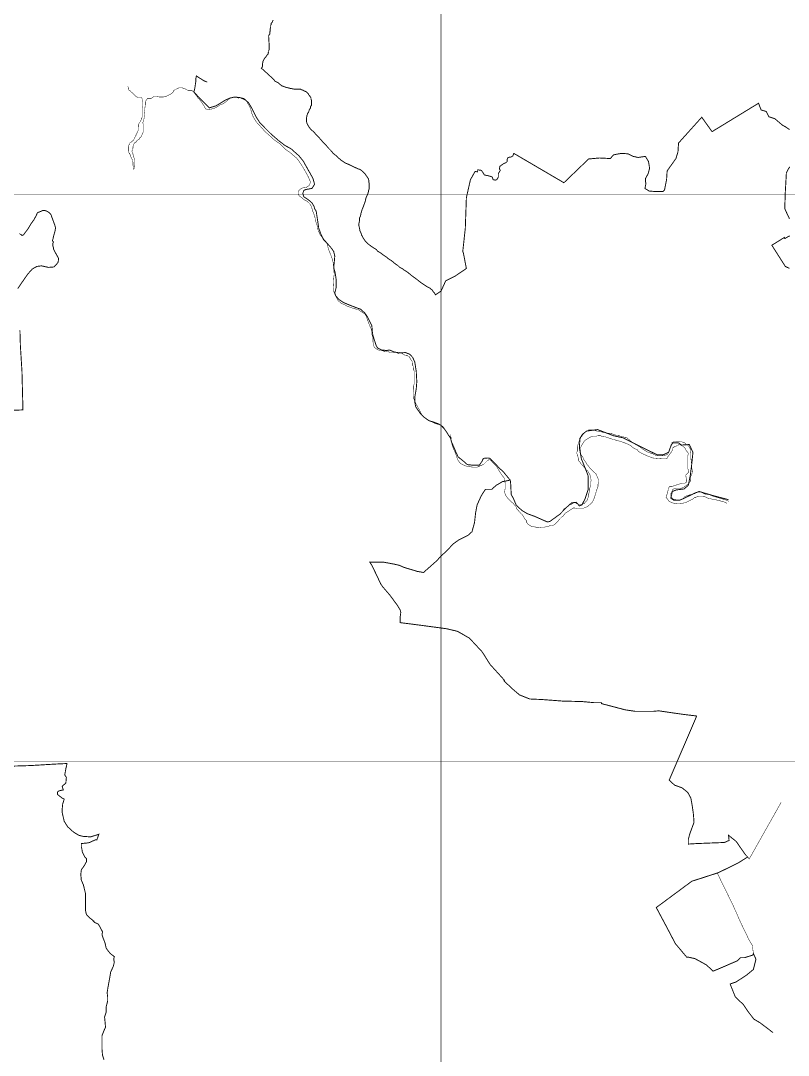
# Model space of a CAD drawing. Header units: millimetres. Extents: x -3588 to 75209, y -3737 to 38254.
# Drawn here: x 24743 to 26759, y 3094 to 5809 of the extents above; entities that cross this region are included whole.
import ezdxf

# ---------------------------------------------------------------- set-up
doc = ezdxf.new("R2010")
doc.units = ezdxf.units.MM
doc.layers.add('P', color=253, linetype='Continuous')

msp = doc.modelspace()

# ---------------------------------------------------------------- linework, layer by layer
at = {"layer": 'P'}
for points, const_width in [([(25846.827, -785.456), (25846.827, 8540.772)], 1.2), ([(25406.453, 5810.475), (25405.332, 5809.066), (25403.924, 5806.25), (25403.924, 5805.113), (25402.5, 5803.705), (25401.091, 5802.297), (25401.091, 5800.888), (25401.091, 5798.344), (25399.683, 5796.936), (25399.683, 5795.527), (25399.683, 5792.695), (25399.683, 5791.574), (25398.547, 5788.742), (25398.547, 5787.333), (25398.547, 5785.925), (25398.547, 5784.789), (25398.547, 5783.38), (25398.547, 5781.972), (25397.138, 5779.139), (25397.138, 5778.019), (25397.138, 5776.611), (25397.138, 5775.203), (25397.138, 5773.778), (25395.73, 5772.37), (25394.322, 5768.417), (25395.73, 5744.139), (25395.73, 5739.914), (25395.73, 5737.37), (25395.73, 5733.129), (25394.322, 5730.6), (25394.322, 5729.176), (25394.322, 5726.359), (25392.913, 5724.951), (25392.913, 5720.998), (25388.961, 5717.045), (25386.128, 5712.804), (25383.599, 5710.275), (25380.767, 5704.626), (25379.358, 5702.082), (25378.222, 5695.312), (25378.222, 5691.071), (25378.222, 5689.951), (25376.814, 5685.71), (25375.405, 5684.301), (25407.861, 5654.663), (25410.694, 5650.422), (25418.871, 5646.469), (25428.186, 5638.291), (25439.196, 5634.338), (25449.935, 5631.505), (25463.474, 5628.977), (25466.306, 5628.977), (25468.835, 5628.977), (25470.259, 5628.977), (25473.076, 5628.977), (25474.212, 5628.977), (25475.621, 5628.977), (25478.437, 5628.977), (25480.982, 5627.552), (25485.223, 5626.144), (25487.751, 5624.736), (25490.584, 5623.327), (25493.401, 5622.191), (25494.537, 5620.783), (25497.354, 5617.966), (25498.762, 5616.542), (25498.762, 5615.421), (25500.17, 5614.013), (25501.307, 5612.605), (25502.715, 5611.18), (25502.715, 5609.772), (25504.123, 5608.652), (25505.548, 5605.819), (25505.548, 5603.003), (25505.548, 5601.866), (25506.956, 5600.458), (25506.956, 5599.05), (25506.956, 5596.217), (25506.956, 5595.097), (25506.956, 5592.28), (25506.956, 5590.856), (25506.956, 5588.327), (25506.956, 5586.903), (25505.548, 5585.495), (25504.123, 5582.678), (25504.123, 5580.133), (25502.715, 5577.317), (25501.307, 5575.892), (25500.17, 5571.955), (25498.762, 5568.002), (25497.354, 5566.578), (25495.945, 5563.761), (25495.945, 5562.353), (25494.537, 5559.809), (25494.537, 5556.992), (25493.401, 5553.039), (25493.401, 5551.631), (25493.401, 5547.678), (25493.401, 5546.253), (25494.537, 5540.892), (25495.945, 5538.076), (25495.945, 5536.667), (25498.762, 5532.714), (25501.307, 5528.473), (25505.548, 5523.112), (25513.725, 5516.342), (25517.678, 5510.981), (25523.04, 5505.604), (25527.281, 5501.379), (25536.595, 5490.657), (25544.773, 5482.463), (25551.558, 5474.269), (25558.328, 5467.499), (25563.689, 5460.73), (25569.05, 5456.777), (25574.7, 5451.415), (25577.244, 5448.583), (25581.469, 5446.054), (25584.014, 5443.222), (25588.255, 5440.405), (25596.161, 5435.044), (25602.93, 5432.499), (25605.747, 5431.091), (25628.904, 5420.08), (25632.857, 5418.944), (25635.674, 5417.536), (25642.443, 5412.174), (25644.988, 5409.358), (25647.821, 5406.525), (25650.349, 5402.572), (25653.182, 5398.619), (25655.998, 5394.394), (25657.135, 5390.441), (25657.135, 5386.2), (25658.543, 5380.839), (25658.543, 5374.069), (25658.543, 5368.708), (25657.135, 5364.755), (25655.998, 5359.106), (25654.59, 5353.745), (25650.349, 5345.551), (25647.821, 5334.828), (25644.988, 5326.634), (25642.443, 5319.865), (25639.627, 5313.095), (25638.218, 5307.734), (25636.81, 5303.781), (25635.674, 5296.996), (25632.857, 5291.346), (25632.857, 5284.577), (25631.433, 5276.671), (25631.433, 5269.901), (25632.857, 5264.252), (25634.265, 5256.346), (25636.81, 5252.121), (25638.218, 5246.76), (25639.627, 5243.927), (25642.443, 5238.566), (25646.396, 5233.205), (25647.821, 5230.372), (25653.182, 5225.011), (25654.59, 5223.603), (25659.951, 5219.65), (25663.904, 5216.833), (25669.554, 5212.88), (25676.323, 5208.927), (25678.868, 5206.11), (25681.684, 5203.278), (25688.47, 5199.325), (25695.24, 5193.964), (25703.417, 5188.602), (25710.203, 5182.953), (25716.973, 5179), (25724.878, 5172.231), (25730.528, 5168.278), (25733.056, 5166.869), (25737.297, 5162.628), (25741.25, 5160.084), (25746.612, 5157.267), (25749.444, 5154.723), (25751.973, 5153.314), (25756.214, 5150.498), (25760.167, 5147.953), (25766.936, 5142.304), (25773.706, 5136.942), (25783.308, 5130.173), (25791.502, 5123.387), (25799.408, 5118.026), (25811.827, 5109.848), (25817.188, 5107.304), (25818.596, 5105.895), (25823.957, 5101.654), (25826.502, 5097.701), (25829.319, 5094.885), (25832.151, 5089.523), (25846.827, 5099.11), (25859.246, 5126.22), (25883.523, 5138.351), (25913.45, 5158.675), (25905.256, 5200.733), (25903.848, 5202.158), (25910.618, 5264.252), (25913.45, 5344.431), (25924.173, 5391.85), (25936.304, 5413.295), (25943.089, 5412.174), (25943.089, 5417.536), (25952.691, 5416.127), (25956.628, 5410.766), (25960.869, 5403.98), (25974.424, 5401.164), (25981.194, 5398.619), (25983.739, 5391.85), (25989.1, 5390.441), (25993.341, 5391.85), (25997.278, 5398.619), (25997.278, 5407.933), (26002.655, 5416.127), (26000.11, 5420.08), (26001.519, 5426.85), (26010.833, 5433.619), (26017.602, 5436.452), (26020.435, 5439.269), (26020.435, 5444.63), (26022.98, 5450.007), (26031.158, 5451.415), (26035.399, 5453.944), (26037.927, 5460.73), (26169.478, 5383.656), (26234.405, 5446.054), (26262.923, 5448.583), (26291.426, 5447.174), (26299.62, 5456.777), (26319.945, 5460.73), (26337.437, 5459.593), (26350.992, 5452.824), (26364.547, 5450.007), (26383.447, 5452.824), (26391.641, 5439.269), (26394.458, 5421.488), (26390.233, 5406.525), (26383.447, 5394.394), (26383.447, 5386.2), (26384.872, 5383.656), (26384.872, 5382.247), (26382.327, 5368.708), (26393.049, 5361.923), (26409.421, 5360.514), (26429.746, 5360.514), (26433.699, 5364.755), (26439.06, 5391.85), (26440.484, 5414.719), (26463.626, 5447.174), (26468.987, 5464.955), (26470.395, 5487.824), (26531.37, 5555.568), (26558.48, 5517.751), (26680.428, 5592.28), (26687.198, 5574.772), (26700.753, 5570.531), (26707.522, 5556.992), (26723.606, 5551.631), (26725.031, 5550.206), (26742.523, 5535.243), (26746.764, 5532.714), (26752.125, 5529.882), (26757.486, 5525.929), (26761.727, 5523.112)], 2.417), ([(26601.658, 4551.767), (26561.008, 4562.489), (26524.6, 4573.212), (26513.589, 4569.259), (26482.542, 4554.295), (26472.94, 4550.342), (26457.977, 4550.342), (26450.071, 4555.72), (26452.615, 4566.442), (26454.024, 4573.212), (26464.746, 4577.453), (26485.071, 4579.981), (26496.081, 4589.583), (26501.459, 4616.694), (26505.396, 4647.741), (26508.228, 4676.244), (26498.626, 4696.568), (26478.301, 4695.16), (26470.395, 4700.809), (26455.432, 4700.809), (26451.207, 4695.16), (26444.421, 4676.244), (26429.746, 4669.474), (26414.783, 4669.474), (26378.086, 4687.254), (26323.897, 4714.364), (26299.62, 4719.726), (26257.562, 4735.809), (26229.043, 4731.856), (26218.321, 4723.679), (26211.535, 4712.94), (26210.127, 4687.254), (26215.488, 4658.752), (26227.635, 4628.825), (26233.284, 4613.861), (26233.284, 4599.186), (26233.284, 4578.861), (26225.091, 4554.295), (26216.913, 4538.212), (26210.127, 4535.395), (26201.949, 4544.981), (26189.802, 4543.573), (26176.263, 4531.442), (26158.755, 4513.646), (26132.781, 4494.745), (26126.012, 4493.321), (26092.132, 4508.285), (26073.215, 4515.07), (26059.676, 4523.248), (26044.713, 4536.803), (26036.519, 4555.72), (26031.158, 4565.306), (26029.749, 4593.536), (26028.613, 4603.139), (26027.205, 4604.547), (26009.424, 4626.28), (26000.11, 4634.186), (25987.964, 4647.741), (25975.545, 4660.16), (25970.183, 4661.28), (25958.053, 4660.16), (25954.1, 4651.966), (25947.314, 4642.38), (25929.534, 4642.38), (25915.979, 4643.788), (25905.256, 4653.39), (25891.717, 4664.113), (25884.932, 4679.076), (25882.115, 4685.846), (25873.921, 4704.762), (25871.392, 4715.485), (25871.392, 4714.364), (25872.801, 4714.364), (25867.151, 4719.726), (25861.79, 4729.04), (25851.068, 4744.003), (25840.057, 4750.773), (25825.366, 4756.134), (25815.78, 4758.967), (25803.633, 4767.145), (25792.622, 4777.867), (25780.491, 4795.663), (25777.947, 4807.794), (25777.947, 4821.349), (25781.9, 4843.082), (25783.308, 4861.999), (25781.9, 4887.685), (25777.947, 4913.371), (25772.297, 4925.501), (25764.392, 4933.695), (25753.381, 4937.936), (25734.481, 4936.512), (25727.695, 4939.057), (25724.878, 4939.057), (25711.323, 4944.706), (25704.554, 4943.298), (25690.999, 4944.706), (25680.276, 4950.067), (25676.323, 4956.837), (25673.507, 4966.151), (25668.145, 4982.539), (25666.721, 4990.717), (25665.313, 5008.225), (25659.951, 5019.235), (25653.182, 5032.774), (25646.396, 5042.088), (25635.674, 5051.691), (25624.663, 5055.644), (25607.171, 5062.413), (25590.783, 5069.199), (25578.653, 5077.377), (25570.459, 5086.979), (25567.93, 5093.748), (25571.883, 5109.848), (25571.883, 5127.628), (25569.05, 5146.545), (25565.097, 5161.508), (25566.522, 5173.639), (25567.93, 5191.147), (25565.097, 5203.278), (25558.328, 5212.88), (25547.605, 5225.011), (25538.003, 5234.613), (25531.234, 5249.577), (25525.872, 5264.252), (25523.04, 5283.456), (25519.087, 5309.142), (25514.862, 5315.912), (25513.725, 5321.273), (25508.076, 5330.875), (25498.762, 5338.781), (25486.631, 5346.959), (25483.799, 5355.153), (25486.631, 5363.331), (25491.992, 5365.876), (25508.076, 5368.708), (25514.862, 5379.431), (25510.909, 5394.394), (25502.715, 5409.358), (25498.762, 5416.127), (25485.223, 5440.405), (25474.212, 5453.944), (25452.751, 5473.148), (25437.788, 5481.054), (25421.416, 5493.473), (25399.683, 5512.39), (25387.536, 5524.52), (25371.452, 5540.892), (25361.85, 5555.568), (25349.719, 5580.133), (25341.526, 5593.688), (25329.395, 5604.411), (25318.384, 5607.228), (25304.829, 5608.652), (25292.698, 5605.819), (25280.551, 5600.458), (25256.274, 5585.495), (25238.494, 5580.133), (25227.771, 5590.856), (25214.216, 5604.411), (25197.844, 5622.191), (25199.253, 5626.144), (25200.677, 5632.93), (25202.085, 5642.516), (25203.205, 5649.301), (25203.205, 5657.191), (25204.614, 5663.977), (25216.761, 5656.071), (25223.53, 5651.83), (25226.363, 5650.422), (25233.132, 5647.877)], 2.417), ([(26597.705, 4542.164), (26592.344, 4544.981), (26584.166, 4547.526), (26573.155, 4550.342), (26566.37, 4551.767), (26559.6, 4552.887), (26554.239, 4554.295), (26547.469, 4555.72), (26542.108, 4558.536), (26533.914, 4561.081), (26528.553, 4561.081), (26525.72, 4561.081), (26520.359, 4559.657), (26516.406, 4558.536), (26514.998, 4557.128), (26512.181, 4557.128), (26506.82, 4552.887), (26496.081, 4547.526), (26490.72, 4544.981), (26486.495, 4543.573), (26479.71, 4542.164), (26471.532, 4540.756), (26467.579, 4540.756), (26459.385, 4542.164), (26454.024, 4543.573), (26448.662, 4546.117), (26444.421, 4548.934), (26441.893, 4552.887), (26439.06, 4555.72), (26437.652, 4558.536), (26439.06, 4561.081), (26440.484, 4567.85), (26441.893, 4572.091), (26443.301, 4577.453), (26443.301, 4581.406), (26444.421, 4582.814), (26447.254, 4586.767), (26452.615, 4586.767), (26459.385, 4588.175), (26466.17, 4590.992), (26470.395, 4592.416), (26475.757, 4593.536), (26479.71, 4594.945), (26483.951, 4594.945), (26486.495, 4594.945), (26489.312, 4596.369), (26491.856, 4599.186), (26491.856, 4601.73), (26491.856, 4604.547), (26490.72, 4607.092), (26489.312, 4616.694), (26493.265, 4620.631), (26496.081, 4623.463), (26497.506, 4626.28), (26496.081, 4630.233), (26494.673, 4633.066), (26494.673, 4658.752), (26494.673, 4662.704), (26494.673, 4666.929), (26496.081, 4672.291), (26494.673, 4676.244), (26491.856, 4679.076), (26489.312, 4683.029), (26486.495, 4688.39), (26481.134, 4692.615), (26478.301, 4694.04), (26475.757, 4695.16), (26474.348, 4696.568), (26472.94, 4696.568), (26470.395, 4696.568), (26468.987, 4694.04), (26466.17, 4694.04), (26464.746, 4692.615), (26460.809, 4691.207), (26457.977, 4689.799), (26456.856, 4688.39), (26455.432, 4688.39), (26455.432, 4685.846), (26455.432, 4684.437), (26451.207, 4676.244), (26441.893, 4664.113), (26440.484, 4660.16), (26436.532, 4658.752), (26430.882, 4658.752), (26402.652, 4661.28), (26387.688, 4666.929), (26371.316, 4674.835), (26368.772, 4676.244), (26364.547, 4679.076), (26362.002, 4683.029), (26357.761, 4684.437), (26350.992, 4688.39), (26344.222, 4694.04), (26336.028, 4697.993), (26329.259, 4700.809), (26326.714, 4701.93), (26313.159, 4706.171), (26303.573, 4708.715), (26298.211, 4710.123), (26290.018, 4712.94), (26281.824, 4715.485), (26277.887, 4716.893), (26275.054, 4716.893), (26268.285, 4718.317), (26265.74, 4719.726), (26262.923, 4719.726), (26258.97, 4719.726), (26253.609, 4718.317), (26249.368, 4718.317), (26245.415, 4718.317), (26240.054, 4716.893), (26238.646, 4715.485), (26235.813, 4714.364), (26231.86, 4711.532), (26226.499, 4708.715), (26223.682, 4706.171), (26222.274, 4704.762), (26220.85, 4701.93), (26218.321, 4697.993), (26215.488, 4694.04), (26214.08, 4689.799), (26214.08, 4688.39), (26212.96, 4687.254), (26212.96, 4685.846), (26212.96, 4681.605), (26212.96, 4676.244), (26214.08, 4673.715), (26214.08, 4670.882), (26215.488, 4668.066), (26219.729, 4662.704), (26220.85, 4658.752), (26222.274, 4655.919), (26227.635, 4649.149), (26230.452, 4643.788), (26234.405, 4639.835), (26235.813, 4637.018), (26238.646, 4634.186), (26244.007, 4628.825), (26249.368, 4623.463), (26253.609, 4619.51), (26254.729, 4616.694), (26256.138, 4613.861), (26258.97, 4607.092), (26260.379, 4604.547), (26260.379, 4600.306), (26260.379, 4597.777), (26258.97, 4592.416), (26258.97, 4586.767), (26257.562, 4581.406), (26254.729, 4576.044), (26253.609, 4570.667), (26250.776, 4561.081), (26247.96, 4552.887), (26245.415, 4547.526), (26244.007, 4544.981), (26241.174, 4542.164), (26231.86, 4533.971), (26222.274, 4530.018), (26220.85, 4528.609), (26219.729, 4528.609), (26218.321, 4528.609), (26215.488, 4528.609), (26210.127, 4528.609), (26206.174, 4528.609), (26203.357, 4528.609), (26197.996, 4530.018), (26195.164, 4530.018), (26193.755, 4530.018), (26192.635, 4528.609), (26189.802, 4527.201), (26181.624, 4521.84), (26177.672, 4519.007), (26173.431, 4516.479), (26166.661, 4508.285), (26162.708, 4505.468), (26158.755, 4501.515), (26153.106, 4494.745), (26146.336, 4487.96), (26145.2, 4486.552), (26142.383, 4485.143), (26139.551, 4484.007), (26134.189, 4484.007), (26130.237, 4482.599), (26126.012, 4481.19), (26118.106, 4479.782), (26115.289, 4479.782), (26111.336, 4479.782), (26101.734, 4478.358), (26100.326, 4478.358), (26096.373, 4479.782), (26086.77, 4481.19), (26082.818, 4482.599), (26081.409, 4484.007), (26080.001, 4484.007), (26078.577, 4485.143), (26076.048, 4486.552), (26073.215, 4489.368), (26073.215, 4490.793), (26071.807, 4491.913), (26071.807, 4496.154), (26070.687, 4497.562), (26067.854, 4500.107), (26065.037, 4504.332), (26061.084, 4511.117), (26058.252, 4513.646), (26055.723, 4516.479), (26052.891, 4519.007), (26048.938, 4524.656), (26046.121, 4527.201), (26044.713, 4531.442), (26042.168, 4535.395), (26039.351, 4538.212), (26036.519, 4542.164), (26032.566, 4544.981), (26027.205, 4550.342), (26024.388, 4552.887), (26021.843, 4555.72), (26016.194, 4563.898), (26015.074, 4566.442), (26015.074, 4567.85), (26013.665, 4570.667), (26013.665, 4572.091), (26015.074, 4579.981), (26015.074, 4584.222), (26015.074, 4588.175), (26015.074, 4596.369), (26013.665, 4604.547), (26013.665, 4607.092), (26009.424, 4612.741), (26002.655, 4622.055), (25998.702, 4628.825), (25994.749, 4635.594), (25991.916, 4639.835), (25989.1, 4642.38), (25983.739, 4647.741), (25981.194, 4650.558), (25979.786, 4653.39), (25975.545, 4655.919), (25974.424, 4657.343), (25973.016, 4657.343), (25971.592, 4655.919), (25967.639, 4653.39), (25964.822, 4650.558), (25962.005, 4647.741), (25960.869, 4646.605), (25959.461, 4645.196), (25954.1, 4642.38), (25949.859, 4640.955), (25945.906, 4638.427), (25944.497, 4638.427), (25941.681, 4637.018), (25939.136, 4637.018), (25936.304, 4637.018), (25933.775, 4637.018), (25930.942, 4637.018), (25922.764, 4638.427), (25914.57, 4639.835), (25909.209, 4640.955), (25903.848, 4643.788), (25901.031, 4645.196), (25898.487, 4646.605), (25895.654, 4649.149), (25894.246, 4651.966), (25891.717, 4654.511), (25888.885, 4661.28), (25886.34, 4669.474), (25882.115, 4680.485), (25879.57, 4684.437), (25878.162, 4689.799), (25875.329, 4697.993), (25873.921, 4704.762), (25872.801, 4708.715), (25871.392, 4711.532), (25869.968, 4715.485), (25868.56, 4716.893), (25866.015, 4722.254), (25864.607, 4723.679), (25863.199, 4726.495), (25861.79, 4729.04), (25859.246, 4731.856), (25856.429, 4735.809), (25852.476, 4740.05), (25849.643, 4742.579), (25848.235, 4745.412), (25845.69, 4746.82), (25844.282, 4748.228), (25838.921, 4749.365), (25834.68, 4750.773), (25830.743, 4752.181), (25825.366, 4755.014), (25814.355, 4758.967), (25808.994, 4762.904), (25805.041, 4765.736), (25802.224, 4767.145), (25800.816, 4769.689), (25798.271, 4771.098), (25796.863, 4773.914), (25792.622, 4782.108), (25788.669, 4790.014), (25784.716, 4796.784), (25780.491, 4804.977), (25775.13, 4817.108), (25775.13, 4819.941), (25773.706, 4822.758), (25773.706, 4825.302), (25773.706, 4826.71), (25773.706, 4834.888), (25775.13, 4841.674), (25775.13, 4845.627), (25775.13, 4850.988), (25776.538, 4856.637), (25776.538, 4861.999), (25776.538, 4863.407), (25776.538, 4864.527), (25776.538, 4868.768), (25776.538, 4870.177), (25776.538, 4871.313), (25776.538, 4872.721), (25776.538, 4874.129), (25776.538, 4875.538), (25776.538, 4876.962), (25776.538, 4878.082), (25776.538, 4879.491), (25776.538, 4880.915), (25776.538, 4882.323), (25776.538, 4883.732), (25776.538, 4884.852), (25776.538, 4886.276), (25776.538, 4887.685), (25776.538, 4889.093), (25776.538, 4890.501), (25775.13, 4891.638), (25775.13, 4893.046), (25775.13, 4894.454), (25775.13, 4895.863), (25775.13, 4897.287), (25773.706, 4898.407), (25773.706, 4899.815), (25773.706, 4901.24), (25773.706, 4902.648), (25772.297, 4904.056), (25772.297, 4905.177), (25772.297, 4906.601), (25772.297, 4908.009), (25772.297, 4909.418), (25771.177, 4910.826), (25771.177, 4911.962), (25771.177, 4913.371), (25771.177, 4914.779), (25769.769, 4916.187), (25768.345, 4917.612), (25768.345, 4918.732), (25766.936, 4920.14), (25766.936, 4921.564), (25765.528, 4922.973), (25765.528, 4924.381), (25764.392, 4925.501), (25762.983, 4926.926), (25762.983, 4928.334), (25761.575, 4928.334), (25760.167, 4928.334), (25758.758, 4929.742), (25757.622, 4929.742), (25756.214, 4929.742), (25754.805, 4931.151), (25753.381, 4931.151), (25751.973, 4931.151), (25745.203, 4935.104), (25737.297, 4939.057), (25731.648, 4939.057), (25727.695, 4937.936), (25724.878, 4937.936), (25722.334, 4937.936), (25719.517, 4937.936), (25714.156, 4937.936), (25707.37, 4940.465), (25702.009, 4941.889), (25699.193, 4941.889), (25699.193, 4940.465), (25696.648, 4941.889), (25695.24, 4941.889), (25690.999, 4943.298), (25685.637, 4943.298), (25680.276, 4945.826), (25677.459, 4947.25), (25673.507, 4950.067), (25670.674, 4954.02), (25669.554, 4958.261), (25668.145, 4966.151), (25668.145, 4970.392), (25668.145, 4977.161), (25665.313, 4985.355), (25665.313, 4989.308), (25665.313, 4992.125), (25663.904, 4998.91), (25658.543, 5011.041), (25654.59, 5021.764), (25650.349, 5033.911), (25646.396, 5039.56), (25638.218, 5044.921), (25630.024, 5050.282), (25615.349, 5054.235), (25600.386, 5059.885), (25593.616, 5063.837), (25585.422, 5066.654), (25582.605, 5069.199), (25577.244, 5073.424), (25574.7, 5077.377), (25573.291, 5081.33), (25569.05, 5088.099), (25565.097, 5099.11), (25563.689, 5107.304), (25565.097, 5132.99), (25566.522, 5143.712), (25565.097, 5157.267), (25563.689, 5173.639), (25561.144, 5184.361), (25556.92, 5195.372), (25551.558, 5208.927), (25550.134, 5214.288), (25548.726, 5221.058), (25544.773, 5229.252), (25540.82, 5233.205), (25538.003, 5237.158), (25536.595, 5239.974), (25532.642, 5242.807), (25529.809, 5246.76), (25527.281, 5252.121), (25524.448, 5257.482), (25523.04, 5264.252), (25521.631, 5271.022), (25517.678, 5283.456), (25517.678, 5284.577), (25514.862, 5296.996), (25509.484, 5310.551), (25506.956, 5319.865), (25502.715, 5328.059), (25498.762, 5331.996), (25493.401, 5336.237), (25487.751, 5338.781), (25479.846, 5345.551), (25478.437, 5346.959), (25475.621, 5348.384), (25471.668, 5353.745), (25471.668, 5360.514), (25478.437, 5367.284), (25483.799, 5370.117), (25493.401, 5371.525), (25501.307, 5376.886), (25504.123, 5385.08), (25501.307, 5392.97), (25495.945, 5403.98), (25485.223, 5422.897), (25473.076, 5441.813), (25467.427, 5448.583), (25449.935, 5463.546), (25437.788, 5471.74), (25422.824, 5486.704), (25410.694, 5494.593), (25397.138, 5507.028), (25385.008, 5517.751), (25375.405, 5528.473), (25361.85, 5543.437), (25353.672, 5556.992), (25349.719, 5566.578), (25346.887, 5578.725), (25341.526, 5588.327), (25336.164, 5599.05), (25324.033, 5604.411), (25317.248, 5607.228), (25315.84, 5605.819), (25310.478, 5607.228), (25307.662, 5608.652), (25306.237, 5608.652), (25303.709, 5607.228), (25298.059, 5607.228), (25291.29, 5604.411), (25290.154, 5603.003), (25287.337, 5601.866), (25285.913, 5599.05), (25280.551, 5595.097), (25275.19, 5590.856), (25267.012, 5588.327), (25258.818, 5582.678), (25250.64, 5578.725), (25245.263, 5577.317), (25237.085, 5575.892), (25229.179, 5577.317), (25223.53, 5586.903), (25218.169, 5595.097), (25214.216, 5600.458), (25211.399, 5604.411), (25208.855, 5605.819), (25207.446, 5608.652), (25203.205, 5614.013), (25199.253, 5619.374), (25197.844, 5620.783), (25192.483, 5626.144), (25182.881, 5626.144), (25178.928, 5627.552), (25174.975, 5630.097), (25166.797, 5632.93), (25162.556, 5632.93), (25160.027, 5632.93), (25155.786, 5631.505), (25153.242, 5630.097), (25150.425, 5628.977), (25149.017, 5627.552), (25145.064, 5626.144), (25143.64, 5622.191), (25139.703, 5617.966), (25135.462, 5615.421), (25130.1, 5612.605), (25123.315, 5609.772), (25117.954, 5608.652), (25114.001, 5608.652), (25107.231, 5608.652), (25101.582, 5609.772), (25096.221, 5609.772), (25093.676, 5609.772), (25090.859, 5608.652), (25085.498, 5604.411), (25080.137, 5604.411), (25075.896, 5604.411), (25074.488, 5601.866), (25071.943, 5599.05), (25070.535, 5595.097), (25070.535, 5593.688), (25070.535, 5592.28), (25070.535, 5590.856), (25070.535, 5589.447), (25070.535, 5588.327), (25069.126, 5577.317), (25069.126, 5573.364), (25067.718, 5568.002), (25069.126, 5565.17), (25069.126, 5561.217), (25067.718, 5555.568), (25066.582, 5548.798), (25063.765, 5540.892), (25065.173, 5538.076), (25065.173, 5531.306), (25065.173, 5523.112), (25065.173, 5521.704), (25065.173, 5519.159), (25065.173, 5517.751), (25065.173, 5516.342), (25063.765, 5514.918), (25063.765, 5513.798), (25062.341, 5510.981), (25062.341, 5509.557), (25060.932, 5508.149), (25059.812, 5505.604), (25058.404, 5502.787), (25055.571, 5501.379), (25055.571, 5500.243), (25054.163, 5497.426), (25053.027, 5497.426), (25051.618, 5496.018), (25048.802, 5494.593), (25047.393, 5492.065), (25046.257, 5490.657), (25043.44, 5489.232), (25042.016, 5487.824), (25042.016, 5486.704), (25040.608, 5485.279), (25039.487, 5483.871), (25039.487, 5481.054), (25038.079, 5478.51), (25038.079, 5475.693), (25038.079, 5474.269), (25036.655, 5471.74), (25036.655, 5468.907), (25035.246, 5466.379), (25036.655, 5463.546), (25036.655, 5462.138), (25038.079, 5459.593), (25038.079, 5458.185), (25039.487, 5455.368), (25039.487, 5453.944), (25040.608, 5450.007), (25042.016, 5444.63), (25042.016, 5440.405), (25042.016, 5439.269), (25042.016, 5437.86), (25042.016, 5436.452), (25042.016, 5433.619), (25042.016, 5429.682), (25040.608, 5418.944), (25038.079, 5429.682), (25038.079, 5432.499), (25038.079, 5435.044), (25038.079, 5437.86), (25036.655, 5439.269), (25036.655, 5440.405), (25036.655, 5443.222), (25031.294, 5453.944), (25029.885, 5460.73), (25028.477, 5460.73), (25027.069, 5463.546), (25027.069, 5464.955), (25025.932, 5467.499), (25025.932, 5470.332), (25025.932, 5473.148), (25025.932, 5475.693), (25025.932, 5478.51), (25027.069, 5481.054), (25027.069, 5482.463), (25029.885, 5485.279), (25029.885, 5487.824), (25032.702, 5489.232), (25033.838, 5490.657), (25036.655, 5492.065), (25038.079, 5494.593), (25040.608, 5496.018), (25040.608, 5497.426), (25042.016, 5500.243), (25043.44, 5502.787), (25044.849, 5505.604), (25044.849, 5507.028), (25046.257, 5508.149), (25046.257, 5509.557), (25047.393, 5512.39), (25048.802, 5513.798), (25048.802, 5514.918), (25050.21, 5516.342), (25050.21, 5517.751), (25051.618, 5520.567), (25051.618, 5523.112), (25051.618, 5524.52), (25051.618, 5527.353), (25051.618, 5528.473), (25053.027, 5529.882), (25053.027, 5531.306), (25053.027, 5534.123), (25053.027, 5536.667), (25054.163, 5539.484), (25055.571, 5542.028), (25056.98, 5543.437), (25056.98, 5544.845), (25058.404, 5546.253), (25059.812, 5548.798), (25059.812, 5550.206), (25060.932, 5551.631), (25060.932, 5553.039), (25062.341, 5555.568), (25062.341, 5558.4), (25062.341, 5559.809), (25062.341, 5561.217), (25062.341, 5563.761), (25062.341, 5566.578), (25062.341, 5568.002), (25062.341, 5570.531), (25062.341, 5573.364), (25062.341, 5575.892), (25062.341, 5578.725), (25062.341, 5580.133), (25062.341, 5581.542), (25063.765, 5584.086), (25063.765, 5585.495), (25063.765, 5588.327), (25063.765, 5590.856), (25063.765, 5592.28), (25063.765, 5595.097), (25063.765, 5597.641), (25062.341, 5600.458), (25062.341, 5603.003), (25060.932, 5607.228), (25056.98, 5607.228), (25054.163, 5607.228), (25051.618, 5607.228), (25050.21, 5607.228), (25048.802, 5608.652), (25046.257, 5609.772), (25044.849, 5611.18), (25042.016, 5614.013), (25040.608, 5615.421), (25038.079, 5617.966), (25036.655, 5619.374), (25035.246, 5620.783), (25032.702, 5622.191), (25031.294, 5624.736), (25028.477, 5626.144), (25027.069, 5627.552), (25025.932, 5630.097), (25025.932, 5632.93), (25024.524, 5636.866)], 1.2), ([(26762.847, 5425.729), (26758.894, 5420.08), (26753.533, 5409.358), (26750.716, 5359.106), (26749.292, 5315.912), (26753.533, 5306.31), (26761.727, 5288.818)], 2.417), ([(24739.978, 5250.697), (24742.523, 5248.168), (24743.931, 5248.168), (24746.748, 5245.336), (24750.7, 5246.76), (24762.847, 5263.132), (24771.025, 5276.671), (24777.795, 5285.985), (24783.172, 5295.587), (24787.397, 5304.901), (24800.952, 5310.551), (24807.722, 5310.551), (24814.507, 5307.734), (24819.869, 5303.781), (24823.821, 5298.132), (24823.821, 5296.996), (24833.408, 5271.022), (24834.832, 5264.252), (24833.408, 5256.346), (24830.591, 5246.76), (24828.046, 5236.021), (24826.638, 5231.796), (24829.455, 5227.844), (24828.046, 5225.011), (24828.046, 5222.482), (24828.046, 5216.833), (24829.455, 5212.88), (24829.455, 5210.047), (24834.832, 5199.325), (24838.769, 5192.555), (24843.01, 5184.361), (24841.602, 5175.047), (24837.361, 5169.398), (24830.591, 5162.628), (24817.036, 5161.508), (24815.916, 5161.508), (24798.119, 5165.461), (24785.989, 5164.037), (24773.858, 5157.267), (24761.711, 5143.712), (24746.748, 5121.979), (24735.737, 5105.895)], 2.417), ([(26762.847, 5243.927), (26758.894, 5242.807), (26752.125, 5238.566), (26749.292, 5237.158), (26748.172, 5239.974), (26715.428, 5219.65), (26719.653, 5212.88), (26750.716, 5164.037), (26761.727, 5158.675)], 2.417), ([(24741.386, 4996.078), (24742.523, 4956.837), (24746.748, 4887.685), (24749.292, 4787.469), (24680.412, 4784.653)], 2.417), ([(26718.245, 3153.314), (26684.381, 3179), (26667.993, 3188.586), (26650.501, 3211.744), (26640.899, 3226.419), (26619.454, 3246.744), (26605.899, 3280.624), (26621.983, 3286.257), (26650.501, 3305.173), (26666.873, 3318.729), (26673.643, 3345.823), (26666.873, 3360.786), (26665.465, 3356.561), (26643.732, 3349.776), (26632.993, 3349.776), (26624.815, 3341.598), (26572.019, 3318.729), (26561.008, 3314.488), (26543.516, 3330.859), (26513.589, 3347.231), (26496.081, 3351.184), (26491.856, 3351.184), (26462.218, 3386.472), (26436.532, 3435.316), (26411.966, 3481.326), (26470.395, 3524.52), (26505.396, 3550.478), (26539.275, 3561.217), (26572.019, 3571.939), (26575.972, 3573.348), (26626.224, 3597.913), (26651.91, 3613.997), (26646.548, 3619.358), (26632.993, 3638.563), (26621.983, 3654.647), (26601.658, 3671.018), (26603.082, 3657.479), (26590.935, 3652.102), (26518.951, 3649.285), (26496.081, 3647.877), (26496.081, 3660.008), (26500.034, 3674.971), (26511.045, 3704.898), (26509.637, 3725.223), (26506.82, 3745.548), (26502.867, 3768.417), (26494.673, 3783.38), (26479.71, 3795.511), (26460.809, 3802.281), (26452.615, 3809.066), (26445.846, 3815.836), (26516.406, 3979.842), (26517.83, 3984.083), (26485.071, 3988.036), (26456.856, 3991.989), (26418.735, 3997.622), (26402.652, 3996.214), (26380.919, 3996.214), (26357.761, 3996.214), (26330.667, 4000.167), (26310.342, 4005.528), (26268.285, 4016.539), (26268.285, 4019.083), (26262.923, 4019.083), (26247.96, 4019.083), (26218.321, 4021.9), (26164.116, 4023.324), (26112.456, 4027.277), (26080.001, 4028.685), (26066.446, 4034.047), (26052.891, 4039.408), (26035.399, 4054.371), (26012.241, 4076.104), (26013.665, 4077.513), (25975.545, 4119.57), (25955.22, 4152.042), (25921.356, 4188.45), (25890.293, 4206.247), (25861.79, 4213.016), (25792.622, 4222.33), (25739.842, 4229.1), (25739.842, 4245.472), (25741.25, 4256.21), (25739.842, 4261.843), (25731.648, 4275.399), (25712.732, 4301.085), (25695.24, 4321.409), (25688.47, 4330.723), (25680.276, 4348.52), (25665.313, 4379.567), (25659.951, 4387.745), (25696.648, 4387.745), (25724.878, 4382.383), (25737.297, 4379.567), (25749.444, 4374.205), (25785.853, 4363.195), (25787.261, 4363.195), (25800.816, 4360.65), (25837.513, 4393.122), (25842.874, 4399.891), (25864.607, 4420.216), (25878.162, 4435.18), (25893.126, 4445.902), (25917.403, 4458.033), (25928.126, 4467.635), (25934.895, 4491.913), (25937.728, 4517.887), (25941.681, 4538.212), (25952.691, 4562.489), (25963.414, 4578.861), (25979.786, 4578.861), (25991.916, 4589.583), (26008.288, 4599.186), (26028.613, 4603.139), (26029.749, 4593.536), (26031.158, 4565.306), (26036.519, 4555.72), (26044.713, 4536.803), (26059.676, 4523.248), (26073.215, 4515.07), (26092.132, 4508.285), (26126.012, 4493.321), (26132.781, 4494.745), (26158.755, 4513.646), (26176.263, 4531.442), (26189.802, 4543.573), (26201.949, 4544.981), (26210.127, 4535.395), (26216.913, 4538.212), (26225.091, 4554.295), (26233.284, 4578.861), (26233.284, 4599.186), (26233.284, 4613.861), (26227.635, 4628.825), (26215.488, 4658.752), (26210.127, 4687.254), (26211.535, 4712.94), (26218.321, 4723.679), (26229.043, 4731.856), (26257.562, 4735.809), (26299.62, 4719.726), (26323.897, 4714.364), (26378.086, 4687.254), (26414.783, 4669.474), (26422.976, 4669.474)], 2.417), ([(26166.661, 4523.248), (26169.478, 4527.201), (26173.431, 4530.018), (26177.672, 4532.562), (26181.624, 4535.395), (26184.441, 4538.212), (26188.394, 4539.332), (26192.635, 4542.164), (26195.164, 4543.573), (26197.996, 4543.573), (26199.405, 4543.573), (26200.525, 4543.573), (26201.949, 4542.164), (26204.766, 4540.756), (26206.174, 4539.332), (26207.31, 4539.332), (26208.719, 4539.332), (26211.535, 4539.332), (26214.08, 4539.332), (26215.488, 4539.332), (26216.913, 4539.332), (26218.321, 4540.756), (26220.85, 4540.756), (26222.274, 4542.164), (26223.682, 4542.164), (26225.091, 4544.981), (26226.499, 4546.117), (26227.635, 4547.526), (26229.043, 4548.934), (26230.452, 4550.342), (26231.86, 4554.295), (26233.284, 4558.536), (26234.405, 4562.489), (26234.405, 4566.442), (26235.813, 4570.667), (26235.813, 4573.212), (26237.237, 4576.044), (26237.237, 4578.861), (26237.237, 4581.406), (26238.646, 4585.631), (26240.054, 4590.992), (26240.054, 4593.536), (26240.054, 4597.777), (26241.174, 4603.139), (26240.054, 4605.955), (26240.054, 4608.5), (26240.054, 4609.908), (26238.646, 4612.741), (26238.646, 4615.269), (26237.237, 4618.102), (26235.813, 4620.631), (26233.284, 4624.872), (26231.86, 4627.416), (26229.043, 4628.825), (26227.635, 4630.233), (26227.635, 4631.641), (26226.499, 4634.186), (26225.091, 4635.594), (26222.274, 4637.018), (26220.85, 4639.835), (26218.321, 4640.955), (26216.913, 4643.788), (26215.488, 4645.196), (26212.96, 4646.605), (26212.96, 4647.741), (26211.535, 4650.558), (26210.127, 4651.966), (26208.719, 4653.39), (26208.719, 4654.511), (26207.31, 4655.919), (26207.31, 4660.16), (26206.174, 4665.521), (26204.766, 4668.066), (26204.766, 4669.474), (26203.357, 4673.715), (26203.357, 4676.244), (26204.766, 4679.076), (26204.766, 4683.029), (26204.766, 4687.254), (26204.766, 4691.207), (26206.174, 4694.04), (26206.174, 4695.16), (26207.31, 4699.401), (26208.719, 4703.354), (26210.127, 4707.579), (26211.535, 4710.123), (26212.96, 4712.94), (26214.08, 4714.364), (26214.08, 4715.485), (26215.488, 4716.893), (26216.913, 4718.317), (26218.321, 4721.134), (26220.85, 4723.679), (26222.274, 4726.495), (26226.499, 4729.04), (26229.043, 4731.856), (26231.86, 4731.856), (26233.284, 4733.265), (26234.405, 4734.689), (26235.813, 4734.689), (26237.237, 4734.689), (26238.646, 4734.689), (26244.007, 4734.689), (26247.96, 4734.689), (26250.776, 4733.265), (26256.138, 4731.856), (26268.285, 4730.448), (26269.693, 4729.04), (26275.054, 4727.904), (26277.887, 4727.904), (26279.295, 4727.904), (26283.248, 4726.495), (26288.609, 4726.495), (26292.834, 4725.087), (26295.379, 4725.087), (26298.211, 4723.679), (26302.148, 4722.254), (26306.389, 4721.134), (26311.751, 4721.134), (26313.159, 4719.726), (26314.583, 4719.726), (26317.112, 4718.317), (26319.945, 4718.317), (26321.353, 4716.893), (26325.306, 4716.893), (26329.259, 4715.485), (26332.075, 4715.485), (26334.908, 4714.364), (26336.028, 4712.94), (26337.437, 4711.532), (26338.861, 4710.123), (26341.678, 4708.715), (26344.222, 4706.171), (26350.992, 4700.809), (26357.761, 4696.568), (26369.908, 4689.799), (26376.678, 4684.437), (26390.233, 4676.244), (26402.652, 4672.291), (26410.558, 4668.066), (26416.207, 4666.929), (26425.521, 4666.929), (26432.291, 4668.066), (26439.06, 4669.474), (26441.893, 4670.882), (26444.421, 4677.668), (26448.662, 4689.799), (26451.207, 4692.615), (26452.615, 4696.568), (26452.615, 4701.93), (26456.856, 4703.354), (26463.626, 4703.354), (26468.987, 4704.762), (26474.348, 4703.354), (26479.71, 4703.354), (26486.495, 4700.809), (26490.72, 4696.568), (26494.673, 4695.16), (26500.034, 4688.39), (26501.459, 4683.029), (26502.867, 4672.291), (26502.867, 4660.16), (26504.275, 4647.741), (26504.275, 4643.788), (26504.275, 4640.955), (26505.396, 4635.594), (26505.396, 4634.186), (26506.82, 4626.28), (26505.396, 4619.51), (26502.867, 4613.861), (26502.867, 4608.5), (26501.459, 4604.547), (26501.459, 4600.306), (26498.626, 4596.369), (26497.506, 4593.536), (26493.265, 4590.992), (26487.903, 4586.767), (26481.134, 4582.814), (26474.348, 4581.406), (26463.626, 4581.406), (26457.977, 4579.981), (26455.432, 4578.861), (26454.024, 4574.62), (26451.207, 4570.667), (26450.071, 4566.442), (26450.071, 4561.081), (26451.207, 4558.536), (26456.856, 4552.887), (26463.626, 4551.767), (26468.987, 4550.342), (26472.94, 4550.342), (26478.301, 4552.887), (26479.71, 4552.887), (26482.542, 4555.72), (26486.495, 4559.657), (26493.265, 4562.489), (26502.867, 4565.306), (26508.228, 4566.442), (26513.589, 4567.85), (26516.406, 4570.667), (26521.783, 4572.091), (26529.961, 4572.091), (26536.731, 4567.85), (26542.108, 4565.306), (26550.286, 4565.306), (26561.008, 4561.081), (26578.805, 4555.72), (26592.344, 4551.767), (26603.082, 4547.526)], 1.2), ([(26422.976, 4669.474), (26429.746, 4669.474), (26444.421, 4676.244), (26451.207, 4695.16), (26455.432, 4700.809), (26470.395, 4700.809), (26478.301, 4695.16), (26498.626, 4696.568), (26508.228, 4676.244), (26505.396, 4647.741), (26501.459, 4616.694), (26496.081, 4589.583), (26485.071, 4579.981), (26464.746, 4577.453), (26454.024, 4573.212), (26452.615, 4566.442), (26450.071, 4555.72), (26457.977, 4550.342), (26472.94, 4550.342), (26482.542, 4554.295), (26513.589, 4569.259), (26524.6, 4573.212), (26561.008, 4562.489), (26601.658, 4551.767)], 2.417), ([(20623.375, 3864.679), (35824.005, 3864.679)], 1.2), ([(24722.198, 3852.532), (24768.481, 3853.941), (24834.832, 3857.894), (24864.471, 3859.302), (24864.471, 3856.485), (24861.926, 3845.763), (24859.094, 3829.391), (24863.335, 3822.606), (24861.926, 3807.93), (24852.324, 3799.752), (24855.157, 3790.15), (24844.146, 3787.605), (24840.193, 3784.789), (24840.193, 3778.003), (24852.324, 3768.417), (24857.685, 3765.872), (24853.732, 3753.726), (24852.324, 3740.186), (24852.324, 3730.584), (24857.685, 3707.443), (24867.288, 3692.751), (24882.251, 3679.212), (24895.806, 3671.018), (24906.529, 3668.202), (24926.853, 3666.793), (24948.586, 3673.563), (24943.225, 3658.888), (24938.984, 3658.888), (24924.309, 3652.102), (24917.539, 3650.694), (24902.576, 3649.285), (24902.576, 3645.332), (24902.576, 3639.683), (24903.984, 3635.73), (24905.12, 3627.552), (24911.89, 3613.997), (24916.131, 3610.044), (24916.131, 3601.866), (24910.754, 3592.264), (24902.576, 3580.133), (24901.167, 3567.986), (24902.576, 3553.023), (24907.937, 3540.892), (24913.298, 3519.159), (24913.298, 3497.41), (24913.298, 3474.557), (24916.131, 3462.41), (24922.9, 3455.64), (24935.031, 3446.038), (24933.623, 3446.038), (24937.864, 3442.085), (24947.178, 3437.86), (24952.539, 3428.53), (24958.189, 3417.536), (24956.78, 3410.75), (24959.309, 3402.572), (24964.958, 3387.881), (24967.503, 3375.462), (24972.864, 3367.556), (24978.513, 3360.786), (24989.236, 3352.608), (24987.827, 3347.231), (24987.827, 3344.415), (24989.236, 3337.645), (24986.419, 3326.907), (24979.634, 3311.959), (24977.105, 3296.996), (24972.864, 3273.838), (24970.319, 3257.754), (24971.728, 3246.744), (24971.728, 3236.021), (24967.503, 3219.65), (24967.503, 3206.094), (24963.55, 3193.964), (24964.958, 3180.409), (24966.094, 3166.853), (24962.142, 3158.675), (24956.78, 3145.12), (24956.78, 3130.445), (24956.78, 3110.12), (24958.189, 3093.748), (24962.142, 3081.602)], 2.417), ([(26651.91, 3613.997), (26655.862, 3608.636), (26739.978, 3757.678)], 1.2), ([(26718.245, 3153.314), (26684.381, 3179), (26667.993, 3188.586), (26650.501, 3211.744), (26640.899, 3226.419), (26619.454, 3246.744), (26605.899, 3280.624), (26621.983, 3286.257), (26650.501, 3305.173), (26666.873, 3318.729), (26673.643, 3345.823), (26666.873, 3360.786), (26666.873, 3361.923), (26664.056, 3382.247), (26655.862, 3395.787), (26634.129, 3440.677), (26613.805, 3486.688), (26572.019, 3571.939), (26575.972, 3573.348), (26626.224, 3597.913), (26651.91, 3613.997)], 1.2)]:
    msp.add_lwpolyline(points, dxfattribs=dict(at, const_width=const_width))
at = {"layer": 'P', "color": 254, "const_width": 1.2}
msp.add_lwpolyline([(20585.112, 5353.404), (35785.743, 5353.404)], dxfattribs=at)

doc.saveas('drawing.dxf')
